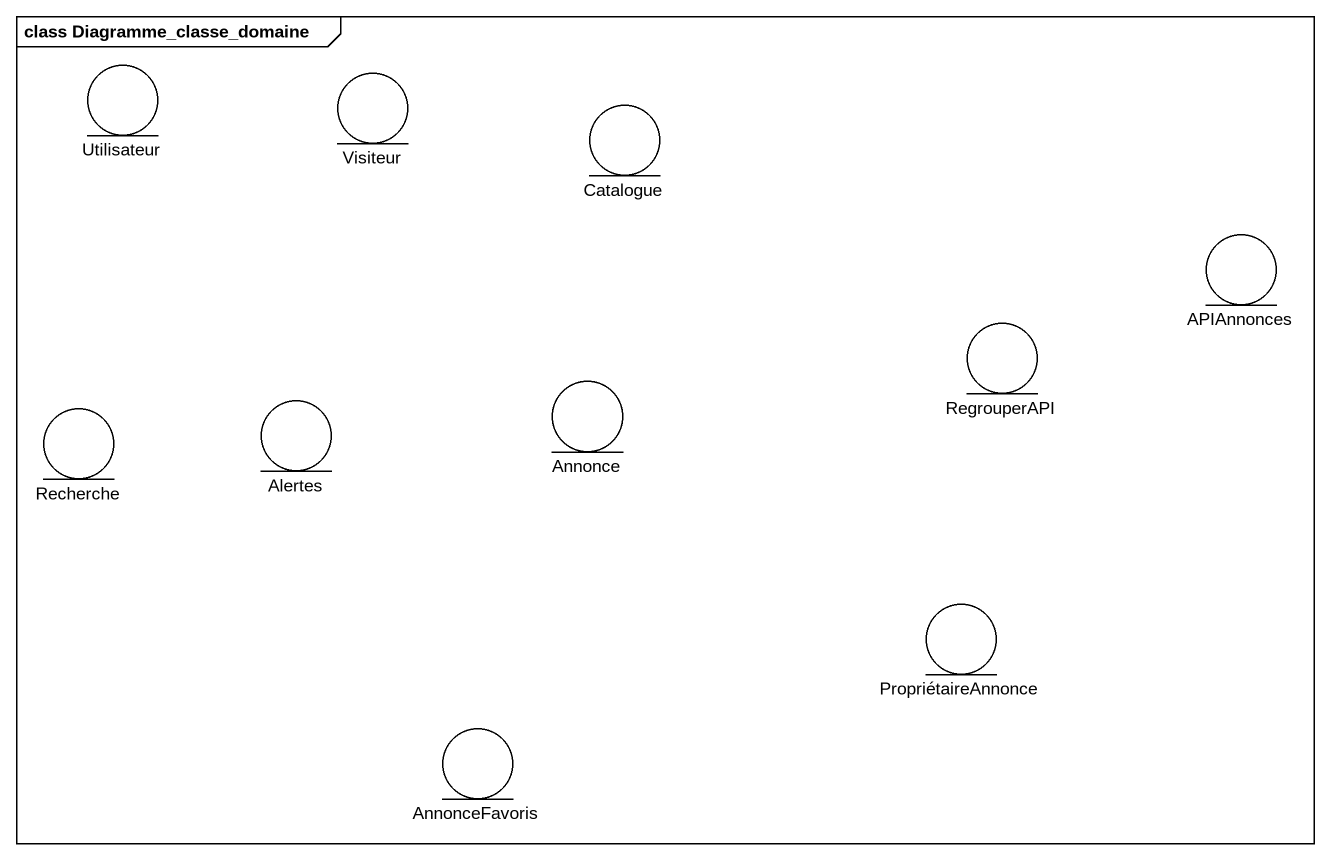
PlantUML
@startuml
mainframe class Diagramme_classe_domaine
entity Utilisateur
entity Visiteur
entity Catalogue
entity APIAnnonces
entity RegrouperAPI
entity Recherche
entity Alertes
entity Annonce
entity PropriétaireAnnonce
entity AnnonceFavoris
@enduml
